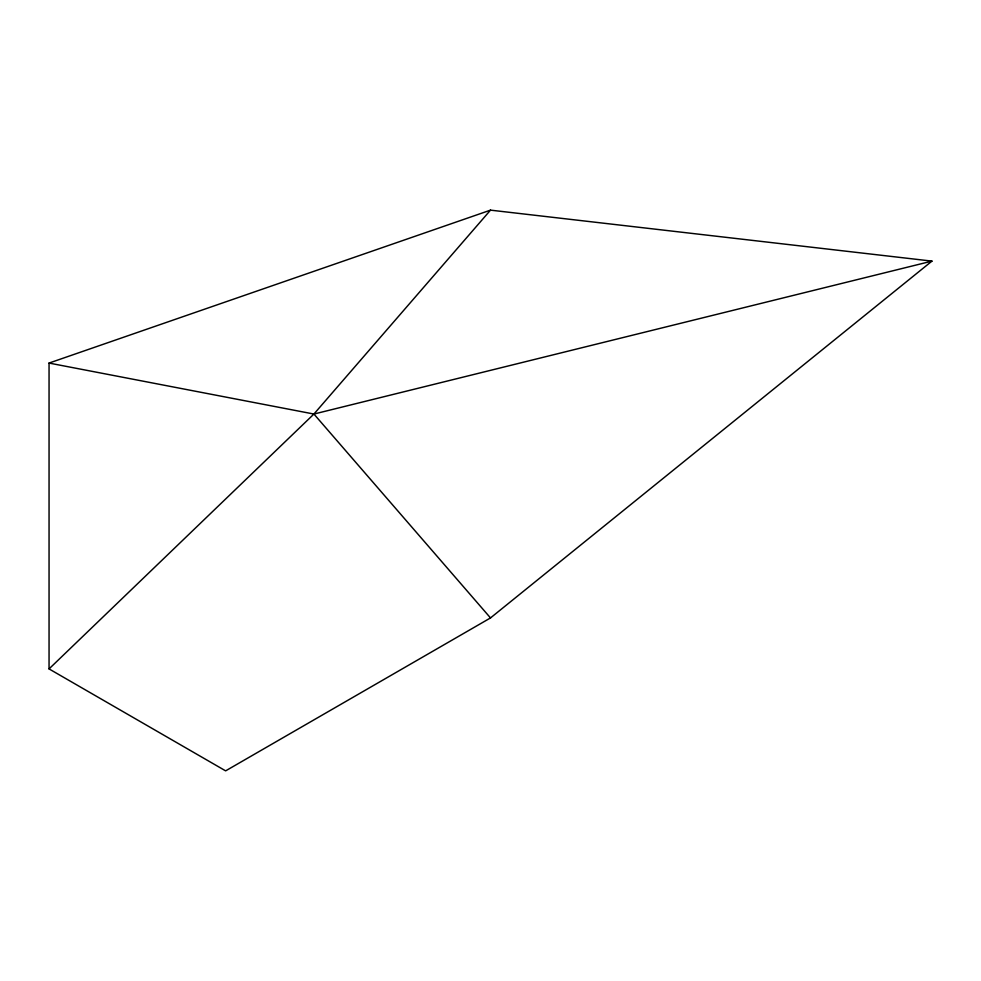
<?xml version="1.0" encoding="UTF-8"?>
<svg xmlns="http://www.w3.org/2000/svg" width="981" height="981" viewBox="0 0 981 981"><rect width="100%" height="100%" fill="white"/><g stroke="black" fill="none" stroke-linecap="round" stroke-linejoin="round"><path stroke-width="1.47" d="M49.05 668.907L313.92 414.043L490.5 210.142L931.95 261.118L490.5 617.932L225.63 770.858L49.05 668.907L49.05 363.068L490.5 210.142M49.05 363.068L313.92 414.043L931.95 261.118M313.92 414.043L490.5 617.932"/></g></svg>
